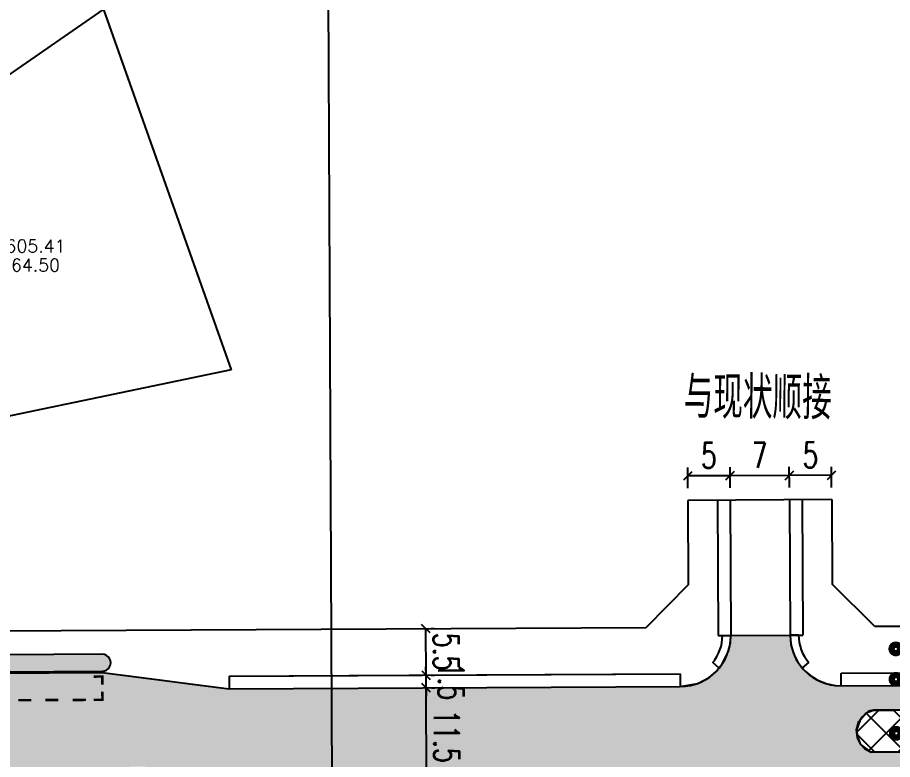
# Model space of a CAD drawing. Extents: x 113363 to 119694, y 18926 to 19620.
# Drawn here: x 115889.9 to 115993.3, y 19300.8 to 19388.5 of the extents above; entities that cross this region are included whole.
import ezdxf
from ezdxf.enums import TextEntityAlignment as Align

# ---------------------------------------------------------------- set-up
doc = ezdxf.new("R2010")
doc.units = 0
doc.linetypes.add('CONTINOUS', pattern=[0])
for name, color, linetype in [('FW', 4, 'Continuous'), ('SGFW', 4, 'Continuous'), ('人行道', 1, 'Continuous'), ('公交站', 3, 'Continuous'), ('功能带', 2, 'Continuous'), ('拼接线', 7, 'Continuous'), ('无障碍', 3, 'Continuous'), ('树池绿化', 3, 'Continuous'), ('横断面宽度标注', 7, 'Continuous'), ('立道牙', 5, 'Continuous'), ('计量填充层1', 30, 'Continuous'), ('计量填充层2', 241, 'Continuous'), ('设计范围', 4, 'Continuous'), ('辅助填充', 3, 'Continuous')]:
    doc.layers.add(name, color=color, linetype=linetype)
doc.layers.add('MxDimLayer', color=1, linetype='Continuous', lineweight=0)
doc.styles.add('HZTXT', font='ROMANS', dxfattribs={"width": 0.75, "bigfont": 'HZTXT'})
doc.styles.add('MyDimText', font='txt.shx', dxfattribs={"bigfont": 'hztxt.shx'})
doc.styles.get("Standard").update_dxf_attribs({"font": 'txtd.shx', "width": 0.7, "bigfont": 'hztxt.shx'})
doc.styles.add('txtd', font='txtd.shx', dxfattribs={"width": 0.7, "bigfont": 'hztxt.shx'})
doc.styles.add('XBT', font='', dxfattribs={"width": 0.85})
doc.styles.get('XBT').set_extended_font_data('宋体')
doc.dimstyles.get("Standard").update_dxf_attribs({"dimtxt": 3, "dimasz": 1, "dimexe": 1, "dimexo": 0.625, "dimgap": 0.9, "dimtad": 1, "dimdsep": 46, "dimtxsty": 'txtd', "dimblk": 'OBLIQUE', "dimcen": 0.09, "dimclrd": 256, "dimadec": 0, "dimazin": 0, "dimtfac": 1, "dimtix": 1, "dimtmove": 2, "dimatfit": 3, "dimfxl": 1, "dimtolj": 1, "dimtzin": 0, "dimlwd": -1, "dimarcsym": 0})

# ---------------------------------------------------------------- blocks, each defined once
blk = doc.blocks.new('_Oblique')
at = {"color": 0, "linetype": 'ByBlock', "lineweight": -2}
blk.add_line((-0.5, -0.5), (0.5, 0.5), dxfattribs=at)
blk = doc.blocks.new('*U206')
at = {"layer": '横断面宽度标注', "linetype": 'CONTINOUS', "transparency": 16777216}
blk.add_line((115938.26, 19297.82), (115938.21, 19309.32), dxfattribs=at)
at = {"layer": '横断面宽度标注', "color": 0, "linetype": 'CONTINOUS', "lineweight": -2, "transparency": 16777216}
for p, q in [((115938.83, 19309.33), (115939.21, 19309.33)), ((115938.89, 19297.83), (115939.26, 19297.83))]:
    blk.add_line(p, q, dxfattribs=at)
at = {"layer": '横断面宽度标注', "linetype": 'CONTINOUS', "transparency": 16777216}
for p, rotation in [((115938.21, 19309.32), 90.28595695268774), ((115938.26, 19297.82), 270.2859569526877)]:
    blk.add_blockref('_Oblique', p, dxfattribs=dict(at, rotation=rotation))
at = {"layer": '横断面宽度标注', "color": 0, "linetype": 'CONTINOUS', "transparency": 16777216, "insert": (115940.63, 19303.59), "char_height": 3, "width": 0.000000001, "attachment_point": 5, "rotation": 270.286, "style": 'txtd'}
blk.add_mtext('\\A1;11.5', dxfattribs=at)
blk = doc.blocks.new('*U207')
at = {"layer": '横断面宽度标注', "linetype": 'CONTINOUS', "transparency": 16777216}
for p, q in [((115938.2, 19310.82), (115938.19, 19311.82)), ((115938.21, 19309.32), (115938.2, 19310.82)), ((115938.21, 19309.32), (115938.21, 19308.32))]:
    blk.add_line(p, q, dxfattribs=at)
at = {"layer": '横断面宽度标注', "color": 0, "linetype": 'CONTINOUS', "lineweight": -2, "transparency": 16777216}
for p, q in [((115938.82, 19310.83), (115939.2, 19310.83)), ((115938.83, 19309.33), (115939.21, 19309.33))]:
    blk.add_line(p, q, dxfattribs=at)
at = {"layer": '横断面宽度标注', "linetype": 'CONTINOUS', "transparency": 16777216}
for p, rotation in [((115938.2, 19310.82), 270.2859569526877), ((115938.21, 19309.32), 90.28595695268774)]:
    blk.add_blockref('_Oblique', p, dxfattribs=dict(at, rotation=rotation))
at = {"layer": '横断面宽度标注', "color": 0, "linetype": 'CONTINOUS', "transparency": 16777216, "insert": (115941.15, 19310.09), "char_height": 3, "width": 0.000000001, "attachment_point": 5, "rotation": 270.286, "style": 'txtd'}
blk.add_mtext('\\A1;1.5', dxfattribs=at)
blk = doc.blocks.new('*U208')
at = {"layer": '横断面宽度标注', "linetype": 'CONTINOUS', "transparency": 16777216}
blk.add_line((115938.2, 19310.82), (115938.17, 19316.32), dxfattribs=at)
at = {"layer": '横断面宽度标注', "color": 0, "linetype": 'CONTINOUS', "lineweight": -2, "transparency": 16777216}
for p, q in [((115938.8, 19316.33), (115939.17, 19316.33)), ((115938.82, 19310.83), (115939.2, 19310.83))]:
    blk.add_line(p, q, dxfattribs=at)
at = {"layer": '横断面宽度标注', "linetype": 'CONTINOUS', "transparency": 16777216}
for p, rotation in [((115938.17, 19316.32), 90.28595695268774), ((115938.2, 19310.82), 270.2859569526877)]:
    blk.add_blockref('_Oblique', p, dxfattribs=dict(at, rotation=rotation))
at = {"layer": '横断面宽度标注', "color": 0, "linetype": 'CONTINOUS', "transparency": 16777216, "insert": (115940.58, 19313.59), "char_height": 3, "width": 0.000000001, "attachment_point": 5, "rotation": 270.286, "style": 'txtd'}
blk.add_mtext('\\A1;5.5', dxfattribs=at)
blk = doc.blocks.new('三位')
at = {"layer": '公交站'}
blk.add_hatch(color=256, dxfattribs=at).paths.add_polyline_path([(-20.02, 5.31, 0.999374), (-20.01, 3.31), (19.99, 3.38, 0.999374), (19.99, 5.38)])
blk.add_lwpolyline([(19.99, 3.38, 1), (19.99, 5.38), (-20.02, 5.31, 1), (-20.01, 3.31)], format="xyb", close=True, dxfattribs=at)
at = {"layer": '公交站', "linetype": 'Continuous'}
for points in [[(-6.51, -0.15, 0.3, 0.3, 0), (-7.51, -0.15, 0.3, 0.3, 0), (-7.51, 3, 0.3, 0.3, 0), (-6.51, 3, 0.3, 0.3, 0)], [(7.49, -0.15, 0.3, 0.3, 0), (6.49, -0.15, 0.3, 0.3, 0), (6.49, 3, 0.3, 0.3, 0), (7.49, 3, 0.3, 0.3, 0)]]:
    blk.add_lwpolyline(points, format="xyseb", close=True, dxfattribs=at)
for points in [[(-20.01, 1.79, 0.3, 0.3, 0), (-20.01, 2.75, 0.3, 0.3, 0), (-19, 2.75, 0.3, 0.3, 0)], [(-8.01, 1.79, 0.3, 0.3, 0), (-8.01, 2.75, 0.3, 0.3, 0), (-9.03, 2.75, 0.3, 0.3, 0)], [(-6.51, -0.15, 0.2, 0.2, 0), (-7.51, 3, 0.2, 0.2, 0)], [(-6.51, 3, 0.2, 0.2, 0), (-7.51, -0.15, 0.2, 0.2, 0)], [(-6.01, 1.79, 0.3, 0.3, 0), (-6.01, 2.75, 0.3, 0.3, 0), (-5, 2.75, 0.3, 0.3, 0)], [(5.99, 1.79, 0.3, 0.3, 0), (5.99, 2.75, 0.3, 0.3, 0), (4.97, 2.75, 0.3, 0.3, 0)], [(7.49, -0.15, 0.2, 0.2, 0), (6.49, 3, 0.2, 0.2, 0)], [(7.49, 3, 0.2, 0.2, 0), (6.49, -0.15, 0.2, 0.2, 0)], [(7.99, 1.79, 0.3, 0.3, 0), (7.99, 2.75, 0.3, 0.3, 0), (9, 2.75, 0.3, 0.3, 0)], [(19.99, 1.79, 0.3, 0.3, 0), (19.99, 2.75, 0.3, 0.3, 0), (18.97, 2.75, 0.3, 0.3, 0)], [(-20.01, 0.96, 0.3, 0.3, 0), (-20.01, 0, 0.3, 0.3, 0), (-19, 0, 0.3, 0.3, 0)], [(-8.01, 0.96, 0.3, 0.3, 0), (-8.01, 0, 0.3, 0.3, 0), (-9.03, 0, 0.3, 0.3, 0)], [(-6.01, 0.96, 0.3, 0.3, 0), (-6.01, 0, 0.3, 0.3, 0), (-5, 0, 0.3, 0.3, 0)], [(5.99, 0.96, 0.3, 0.3, 0), (5.99, 0, 0.3, 0.3, 0), (4.97, 0, 0.3, 0.3, 0)], [(7.99, 0.96, 0.3, 0.3, 0), (7.99, 0, 0.3, 0.3, 0), (9, 0, 0.3, 0.3, 0)], [(19.99, 0.96, 0.3, 0.3, 0), (19.99, 0, 0.3, 0.3, 0), (18.97, 0, 0.3, 0.3, 0)], [(-16.4, 0, 0.3, 0.3, 0), (-17.97, 0, 0.3, 0.3, 0)], [(-13.22, 0, 0.3, 0.3, 0), (-14.78, 0, 0.3, 0.3, 0)], [(-9.96, 0, 0.3, 0.3, 0), (-11.52, 0, 0.3, 0.3, 0)], [(-2.4, 0, 0.3, 0.3, 0), (-3.97, 0, 0.3, 0.3, 0)], [(0.78, 0, 0.3, 0.3, 0), (-0.78, 0, 0.3, 0.3, 0)], [(4.04, 0, 0.3, 0.3, 0), (2.48, 0, 0.3, 0.3, 0)], [(11.6, 0, 0.3, 0.3, 0), (10.03, 0, 0.3, 0.3, 0)], [(14.78, 0, 0.3, 0.3, 0), (13.22, 0, 0.3, 0.3, 0)], [(18.04, 0, 0.3, 0.3, 0), (16.48, 0, 0.3, 0.3, 0)]]:
    blk.add_lwpolyline(points, format="xyseb", dxfattribs=at)
at = {"layer": '公交站', "style": 'XBT', "width": 0.85}
blk.add_attdef('公交站台', text='', height=3, rotation=0.1434, dxfattribs=at).set_placement((-7.74, 6.28), align=Align.BOTTOM_LEFT)
blk = doc.blocks.new('*U352', base_point=(115885.8, 19364.75))
at = {"lineweight": 25}
for p, q in [((115856.47, 19359.34), (115900.06, 19389.5)), ((115900.06, 19389.5), (115915.14, 19346.89)), ((115856.47, 19359.34), (115868.27, 19347.21)), ((115882.03, 19340), (115868.27, 19347.21)), ((115915.14, 19346.89), (115882.03, 19340))]:
    blk.add_line(p, q, dxfattribs=at)
at = {"lineweight": -3, "style": 'MyDimText'}
for s, p in [('面积:1605.41', (115889.57, 19360.33)), ('周长:164.50', (115889.57, 19358.08))]:
    blk.add_text(s, height=1.499, dxfattribs=at).set_placement(p, align=Align.BOTTOM_CENTER)

msp = doc.modelspace()

# ---------------------------------------------------------------- hatches: boundary and pattern name
at = {"layer": '计量填充层1'}
h = msp.add_hatch(dxfattribs=at)
h.set_pattern_fill('NET', color=256, scale=0.8, angle=45, style=0)
h.paths.add_polyline_path([(115990.795, 19301.699), (115989.589, 19302.611), (115989.194, 19303.393), (115989.068, 19304.343), (115989.333, 19305.358), (115990.203, 19306.374), (115991.087, 19306.699), (115993.588, 19306.696), (116000, 19306.624), (116001.644, 19306.81), (116008.962, 19307.345), (116026.683, 19308.641), (116034.848, 19309.238), (116043.386, 19309.893), (116047.367, 19309.869), (116067.554, 19309.969), (116079.397, 19310.028), (116091.346, 19310.088), (116103.037, 19310.114), (116107.748, 19310.171), (116110.329, 19310.311), (116114.646, 19311.056), (116119.473, 19312.703), (116121.868, 19313.81), (116117.34, 19310.423), (116113.108, 19308.037), (116109.622, 19306.229), (116106.55, 19305.104), (116103.567, 19304.257), (116099.783, 19303.388), (116097.067, 19302.909), (116093.839, 19302.481), (116087.588, 19302.28), (116075.111, 19302.215), (116067.767, 19302.176), (116054.351, 19302.105), (116043.46, 19302.048), (116030.743, 19301.981), (116019.132, 19301.924), (116005.864, 19301.875)])
at = {"layer": '计量填充层2'}
h = msp.add_hatch(dxfattribs=at)
h.set_pattern_fill('TRANS', color=256, scale=0.4, angle=45, style=0)
h.paths.add_polyline_path([(116540.299, 19298.996), (116540.311, 19296.918), (116428.995, 19296.273), (116429.491, 19296.813), (116429.31, 19297.159), (116427.362, 19297.347), (116378.402, 19299.551), (116368.314, 19299.97), (116323.077, 19299.744), (116307.22, 19299.789), (116258.99, 19299.557), (116213.718, 19299.368), (116192.121, 19299.322), (116178.041, 19299.293), (116135.653, 19298.809), (115975.916, 19298.012), (115968.203, 19299.301), (115910.417, 19299.671), (115904.744, 19300), (115890.385, 19299.835), (115810.954, 19299.439), (115785.566, 19299.335), (115774.813, 19299.672), (115768.256, 19300.592), (115763.076, 19302.963), (115755.183, 19308.803), (115755.276, 19309.789), (115752.029, 19313.518), (115749.546, 19317.026), (115747.688, 19320.46), (115754.376, 19323.854), (115756.562, 19320.169), (115759.085, 19316.888), (115761.579, 19314.358), (115764.2, 19312.258), (115768.175, 19309.885), (115770.958, 19308.684), (115775.48, 19307.39), (115779.964, 19306.828), (115782.958, 19306.799), (115813.309, 19306.95), (115820.588, 19306.911), (115824.175, 19307.333), (115825.464, 19308.625), (115825.757, 19310.48), (115824.996, 19312.038), (115823.86, 19312.803), (115822.781, 19312.998), (115822.759, 19317.498), (115823.695, 19317.502), (115825.276, 19317.705), (115827.002, 19318.474), (115827.884, 19319.174), (115828.817, 19320.323), (115829.454, 19321.706), (115829.69, 19322.823), (115829.729, 19323.517), (115836.729, 19323.51), (115836.763, 19316.818), (115837.165, 19314.688), (115837.529, 19313.913), (115838.404, 19312.723), (115839.792, 19311.634), (115841.2, 19311.054), (115842.341, 19310.862), (115844.377, 19310.855), (115899.932, 19311.133), (115914.942, 19309.208), (115968.249, 19309.474), (115970.303, 19309.847), (115971.646, 19310.548), (115972.499, 19311.269), (115973.211, 19312.145), (115973.934, 19313.647), (115974.167, 19314.687), (115974.219, 19315.504), (115981.219, 19315.538), (115981.328, 19314.427), (115981.634, 19313.375), (115982.143, 19312.368), (115982.805, 19311.505), (115983.433, 19310.914), (115984.433, 19310.254), (115985.468, 19309.829), (115986.511, 19309.61), (115987.249, 19309.569), (116042.766, 19309.846), (116026.556, 19308.632), (116000, 19306.689), (115991.087, 19306.699), (115990.486, 19306.545), (115989.792, 19305.895), (115989.485, 19305.536), (115989.074, 19304.298), (115989.17, 19303.575), (115989.521, 19302.694), (115990.064, 19302.117), (115990.795, 19301.699), (116009.429, 19301.888), (116074.154, 19302.21), (116091.21, 19302.299), (116094.412, 19302.542), (116096.229, 19302.798), (116099.082, 19303.264), (116101.221, 19303.718), (116103.949, 19304.365), (116107.439, 19305.429), (116109.32, 19306.119), (116111.374, 19307.06), (116116.209, 19309.785), (116117.565, 19310.591), (116118.858, 19311.465), (116120.48, 19312.709), (116121.791, 19313.741), (116124.353, 19315.414), (116126.322, 19316.884), (116128.102, 19318.451), (116129.505, 19319.88), (116131.078, 19321.74), (116134.23, 19325.789), (116139.751, 19321.49), (116137.773, 19318.95), (116136.288, 19316.982), (116134.802, 19315.3), (116133.344, 19313.783), (116131.514, 19312.101), (116130.301, 19310.834), (116128.714, 19309.155), (116127.596, 19307.791), (116127.292, 19307.005), (116127.356, 19306.092), (116127.743, 19305.402), (116128.78, 19304.769), (116158.924, 19305.483), (116183.112, 19305.946), (116216.353, 19306.204), (116233.412, 19306.383), (116249.513, 19306.673), (116253.988, 19307.22), (116261.527, 19309.277), (116265.899, 19311.446), (116269.208, 19313.464), (116273.202, 19315.896), (116276.102, 19317.666), (116280.35, 19312.102), (116279.615, 19311.554), (116278.453, 19310.736), (116277.409, 19310.049), (116275.62, 19308.972), (116274.664, 19308.445), (116274.4, 19308.017), (116274.584, 19307.617), (116274.782, 19307.518), (116274.902, 19307.504), (116332.927, 19307.794), (116333.625, 19307.934), (116334.049, 19308.433), (116333.934, 19309.371), (116333.13, 19309.97), (116332.154, 19310.61), (116331.308, 19311.189), (116329.72, 19312.337), (116328.264, 19313.465), (116326.227, 19315.177), (116324.206, 19317.046), (116329.081, 19322.07), (116330.042, 19321.068), (116332.54, 19319.01), (116334.727, 19317.345), (116337.335, 19315.593), (116340.862, 19313.575), (116345.37, 19311.511), (116352.09, 19309.365), (116355.157, 19308.72), (116357.515, 19308.359), (116360.781, 19308.047), (116373.846, 19307.998), (116417.222, 19308.214), (116417.69, 19308.546), (116417.714, 19308.788), (116417.421, 19309.192), (116416.777, 19309.709), (116415.548, 19310.74), (116413.751, 19312.359), (116411.57, 19314.523), (116410.344, 19315.849), (116408.817, 19317.626), (116407.45, 19319.378), (116398.908, 19330.743), (116404.504, 19334.948), (116413.45, 19323.045), (116415.483, 19320.602), (116416.903, 19319.076), (116418.16, 19317.825), (116420.043, 19316.107), (116421.86, 19314.606), (116423.68, 19313.24), (116425.301, 19312.126), (116427.22, 19310.925), (116429.207, 19309.803), (116431.546, 19308.63), (116433.796, 19307.641), (116436.074, 19306.763), (116438.697, 19305.92), (116441.571, 19305.167), (116444.323, 19304.614), (116445.884, 19304.372), (116447.772, 19304.145), (116450.516, 19303.944), (116452.873, 19303.893), (116456.54, 19303.911), (116487.254, 19304.064), (116491.219, 19304.055), (116506.4, 19302.852), (116509.727, 19302.578), (116512.404, 19302.321), (116516.598, 19301.96), (116523.737, 19301.185), (116528.205, 19300.665), (116532.946, 19300.064), (116536.695, 19299.53)])
h.paths.add_polyline_path([(116254.058, 19304.92), (116268.677, 19304.92), (116268.677, 19300.849), (116254.058, 19300.849)])

# ---------------------------------------------------------------- linework, layer by layer
at = {"layer": 'FW', "linetype": 'CONTINOUS'}
msp.add_line((115927.727, 19176.743), (115926.604, 19401.716), dxfattribs=at)
at = {"layer": '人行道', "linetype": 'Continuous'}
for p, q in [((115969.139, 19331.478), (115969.189, 19321.479)), ((115986.139, 19331.563), (115986.189, 19321.563)), ((115969.189, 19321.479), (115964.214, 19316.454)), ((115991.214, 19316.588), (115986.189, 19321.563)), ((115841.351, 19315.84), (115964.214, 19316.454)), ((115991.214, 19316.588), (116056.011, 19316.912))]:
    msp.add_line(p, q, dxfattribs=at)
at = {"layer": '功能带', "linetype": 'CONTINOUS'}
for points in [[(115993.343, 19313.922, 1, 1, 1), (115994.093, 19313.922, 1, 1, 1)], [(115993.361, 19310.324, 1, 1, 1), (115994.111, 19310.324, 1, 1, 1)], [(115993.393, 19303.945, 1, 1, 1), (115994.143, 19303.945, 1, 1, 1)]]:
    msp.add_lwpolyline(points, format="xyseb", close=True, dxfattribs=at)
at = {"layer": '拼接线'}
msp.add_line((115927.727, 19176.743), (115926.604, 19401.716), dxfattribs=at)
at = {"layer": '无障碍', "linetype": 'CONTINOUS'}
for p, q in [((115973.219, 19315.499), (115974.219, 19315.504)), ((115982.219, 19315.543), (115981.219, 19315.538)), ((115972.852, 19311.661), (115972.08, 19312.297)), ((115982.664, 19311.663), (115983.423, 19312.314))]:
    msp.add_line(p, q, dxfattribs=at)
for centre, start, end in [((115968.219, 19315.474), 320.55164, 0.28596), ((115987.219, 19315.568), 180.28596, 220.61466)]:
    msp.add_arc(centre, 5, start, end, dxfattribs=at)
at = {"layer": '树池绿化', "linetype": 'CONTINOUS'}
for p, q in [((115972.639, 19331.496), (115972.719, 19315.496)), ((115982.639, 19331.546), (115982.719, 19315.546)), ((115972.719, 19315.496), (115974.219, 19315.504)), ((115972.719, 19315.496), (115974.219, 19315.504)), ((115981.219, 19315.538), (115982.719, 19315.546)), ((115981.219, 19315.538), (115982.719, 19315.546)), ((115914.934, 19310.708), (115968.241, 19310.974)), ((115914.934, 19310.708), (115936.218, 19310.814)), ((115914.934, 19310.708), (115914.942, 19309.208)), ((115914.934, 19310.708), (115914.942, 19309.208)), ((115936.218, 19310.814), (115968.241, 19310.974)), ((115968.241, 19310.974), (115968.249, 19309.474)), ((115968.241, 19310.974), (115968.249, 19309.474)), ((115987.241, 19311.068), (116000.577, 19311.135)), ((115987.241, 19311.068), (116000.577, 19311.135)), ((115987.249, 19309.569), (115987.241, 19311.068)), ((115987.249, 19309.569), (115987.241, 19311.068))]:
    msp.add_line(p, q, dxfattribs=at)
at = {"layer": '横断面宽度标注', "linetype": 'CONTINOUS'}
for p, q in [((115969.132, 19332.92), (115969.12, 19335.362)), ((115974.132, 19332.945), (115974.12, 19335.387)), ((115974.121, 19335.012), (115974.12, 19335.387)), ((115981.132, 19332.98), (115981.12, 19335.422)), ((115981.121, 19335.047), (115981.12, 19335.422)), ((115986.132, 19333.005), (115986.119, 19335.447)), ((115974.125, 19334.387), (115969.125, 19334.362)), ((115981.125, 19334.422), (115974.125, 19334.387)), ((115986.124, 19334.447), (115981.125, 19334.422))]:
    msp.add_line(p, q, dxfattribs=at)
at = {"layer": '立道牙'}
for p, q in [((115974.139, 19331.503), (115974.219, 19315.504)), ((115981.139, 19331.538), (115981.219, 19315.538)), ((115847.292, 19310.87), (115899.932, 19311.133)), ((115899.932, 19311.133), (115914.942, 19309.208)), ((115914.942, 19309.208), (115968.249, 19309.474)), ((115987.249, 19309.569), (116107.555, 19310.169))]:
    msp.add_line(p, q, dxfattribs=at)
for centre, start, end in [((115968.219, 19315.474), 270.28596, 0.28596), ((115987.219, 19315.568), 180.28596, 270.28596)]:
    msp.add_arc(centre, 6, start, end, dxfattribs=at)
at = {"layer": '计量填充层1'}
msp.add_lwpolyline([(116005.864, 19301.875), (115990.795, 19301.699), (115989.589, 19302.611), (115989.194, 19303.393), (115989.068, 19304.343), (115989.333, 19305.358), (115990.203, 19306.374), (115991.087, 19306.699), (115993.588, 19306.696)], dxfattribs=at)
at = {"layer": '设计范围', "linetype": 'Continuous'}
msp.add_line((115986.139, 19331.563), (115969.139, 19331.478), dxfattribs=at)
at = {"layer": '辅助填充'}
for points in [[(115855.899, 19310.913), (115899.932, 19311.133), (115904.572, 19310.538), (115907.618, 19310.147), (115911.199, 19309.688), (115914.942, 19309.208), (115968.249, 19309.474), (115970.303, 19309.847), (115971.646, 19310.548), (115972.499, 19311.269), (115973.211, 19312.145), (115973.934, 19313.647), (115974.167, 19314.687), (115974.219, 19315.504), (115981.219, 19315.538), (115981.328, 19314.427), (115981.634, 19313.375), (115982.143, 19312.368), (115982.805, 19311.505), (115983.433, 19310.914), (115984.433, 19310.254), (115985.468, 19309.829), (115986.511, 19309.61), (115987.249, 19309.569), (116042.766, 19309.846)], [(116000, 19306.689), (115991.087, 19306.699), (115990.486, 19306.545), (115989.792, 19305.895), (115989.485, 19305.536), (115989.074, 19304.298), (115989.17, 19303.575), (115989.521, 19302.694), (115990.064, 19302.117), (115990.795, 19301.699), (116009.429, 19301.888)]]:
    msp.add_lwpolyline(points, dxfattribs=at)

# ---------------------------------------------------------------- block references
at = {"layer": 'MxDimLayer', "linetype": 'CONTINOUS', "lineweight": 9}
msp.add_blockref('*U352', (115885.805, 19364.751), dxfattribs=at)
at = {"layer": '公交站', "rotation": 0.2859569478915923}
msp.add_blockref('三位', (115879.963, 19307.805), dxfattribs=at)
at = {"layer": '横断面宽度标注', "linetype": 'CONTINOUS'}
for p, rotation in [((115969.125, 19334.362), 180.2859569522688), ((115974.125, 19334.387), 0.2859569522688096), ((115974.125, 19334.387), 180.2859569522688), ((115981.125, 19334.422), 0.2859569522688096), ((115981.125, 19334.422), 180.2859569522296), ((115986.124, 19334.447), 0.285956952229561)]:
    msp.add_blockref('_Oblique', p, dxfattribs=dict(at, rotation=rotation))

# ---------------------------------------------------------------- texts
at = {"layer": 'SGFW', "linetype": 'Continuous', "style": 'HZTXT', "width": 0.7}
msp.add_attdef('与现状顺接', text='与现状顺接', height=5, rotation=359.46994, dxfattribs=at).set_placement((115968.613, 19339.692), align=Align.BOTTOM_LEFT)
at = {"layer": '横断面宽度标注', "linetype": 'CONTINOUS', "char_height": 3, "width": 0.000000001, "attachment_point": 5, "rotation": 0.28596}
for s, insert in [('\\A1;5', (115971.613, 19336.775)), ('\\A1;7', (115977.613, 19336.805)), ('\\A1;5', (115983.613, 19336.835))]:
    msp.add_mtext(s, dxfattribs=dict(at, insert=insert))

# ---------------------------------------------------------------- dimensions: what is measured, and where the dimension line sits
at = {"layer": '横断面宽度标注', "linetype": 'CONTINOUS'}
for base, p1, p2, picture, middle in [((115938.17, 19316.324), (115938.198, 19310.824), (115938.17, 19316.324), '*U208', (115940.584, 19313.586)), ((115938.205, 19309.324), (115938.263, 19297.824), (115938.205, 19309.324), '*U206', (115940.634, 19303.586))]:
    dim = msp.add_linear_dim(base=base, p1=p1, p2=p2, angle=270.28596, dimstyle='Standard', dxfattribs=at)
    dim.commit()
    dim.dimension.update_dxf_attribs({"geometry": picture, "text_midpoint": middle})
dim = msp.add_linear_dim(base=(115938.198, 19310.824), p1=(115938.205, 19309.324), p2=(115938.198, 19310.824), angle=270.28596, dimstyle='Standard', dxfattribs=at)
dim.commit()
dim.dimension.update_dxf_attribs({"geometry": '*U207', "text_midpoint": (115941.15, 19310.088), "dimtype": 160})

doc.saveas('drawing.dxf')
